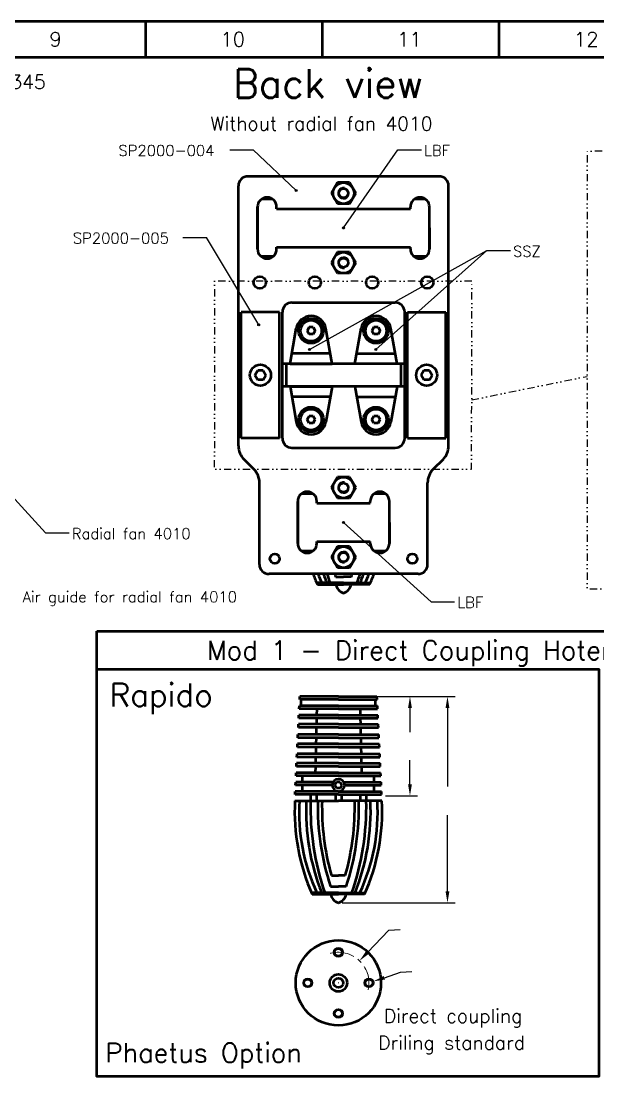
# Model space of a CAD drawing. Extents: x 22021 to 22715, y -7306 to -6812.
# Drawn here: x 22404.6 to 22555.4, y -7092.8 to -6811.9 of the extents above; entities that cross this region are included whole.
import ezdxf

# ---------------------------------------------------------------- set-up
doc = ezdxf.new("R2010")
doc.units = 0
doc.header["$PDMODE"] = 34
doc.linetypes.add('CENTER', pattern=[50.8, 31.75, -6.35, 6.35, -6.35])
doc.linetypes.add('DIVIDETINY', pattern=[4.7625, 1.905, -0.9525, 0, -0.9525, 0, -0.9525])
doc.layers.get('0').update_dxf_attribs({"lineweight": 0})
for name, color, linetype, lineweight in [('Centro', 1, 'CENTER', 15), ('Fixação e Transmissão', 5, 'Continuous', 50), ('Guias', 30, 'Continuous', 50), ('Hotend', 4, 'Continuous', 50), ('Perfis e Cantoneiras', 2, 'Continuous', 50), ('Peças Usinadas', 120, 'Continuous', 50)]:
    doc.layers.add(name, color=color, linetype=linetype, lineweight=lineweight)
for name, color, linetype in [('Cotas', 90, 'Continuous'), ('Detalhe', 132, 'DIVIDETINY'), ('Hachura', 9, 'Continuous')]:
    doc.layers.add(name, color=color, linetype=linetype)
doc.styles.get("Standard").update_dxf_attribs({"font": 'romans.shx'})
doc.dimstyles.get("Standard").update_dxf_attribs({"dimtxt": 3, "dimasz": 3, "dimexe": 2, "dimexo": 1, "dimgap": 1, "dimtad": 0, "dimtoh": 1, "dimcen": 0.09, "dimadec": 0, "dimazin": 0, "dimtfac": 1, "dimtdec": 4, "dimtofl": 0, "dimtmove": 0, "dimatfit": 3, "dimfxl": 1, "dimtolj": 1, "dimtzin": 0, "dimarcsym": 0})

# ---------------------------------------------------------------- blocks, each defined once
blk = doc.blocks.new('*D_0_0')
at = {"color": 0, "linetype": 'ByBlock', "lineweight": -2}
for p, q in [((22488.54, -6988.44), (22518.09, -6988.44)), ((22516.09, -6991.44), (22516.09, -7012.03)), ((22516.09, -7039.44), (22516.09, -7019.46)), ((22488.54, -7042.44), (22518.09, -7042.44))]:
    blk.add_line(p, q, dxfattribs=at)
for points in [[(22516.09, -6988.44), (22515.59, -6991.44), (22516.09, -6988.44), (22516.59, -6991.44)], [(22516.09, -7042.44), (22516.59, -7039.44), (22516.09, -7042.44), (22515.59, -7039.44)]]:
    blk.add_solid(points, dxfattribs=at)
at = {"layer": 'Defpoints', "color": 0, "linetype": 'ByBlock', "lineweight": 0}
for p in [(22487.54, -6988.44), (22516.09, -6988.44), (22487.54, -7042.44), (22516.09, -7042.44)]:
    blk.add_point(p, dxfattribs=at)
blk = doc.blocks.new('*D_w')
at = {"color": 0, "linetype": 'ByBlock', "lineweight": -2}
for p, q in [((22499.57, -7062.01), (22503.8, -7060.59)), ((22503.8, -7060.59), (22506.79, -7060.42))]:
    blk.add_line(p, q, dxfattribs=at)
for p, q in [((22495.45, -7063.37), (22495.63, -7063.36)), ((22495.55, -7063.46), (22495.54, -7063.28))]:
    blk.add_line(p, q)
blk.add_solid([(22496.73, -7062.97), (22499.73, -7062.48), (22496.73, -7062.97), (22499.41, -7061.54)], dxfattribs=at)
at = {"layer": 'Defpoints', "color": 0, "linetype": 'ByBlock', "lineweight": 0}
for p in [(22494.36, -7063.76), (22495.54, -7063.37)]:
    blk.add_point(p, dxfattribs=at)
blk = doc.blocks.new('*D_y')
at = {"color": 0, "linetype": 'ByBlock', "lineweight": -2}
for p, q in [((22495.14, -7055.41), (22500.72, -7049.58)), ((22500.72, -7049.58), (22503.71, -7049.41))]:
    blk.add_line(p, q, dxfattribs=at)
for p, q in [((22487.45, -7063.37), (22487.63, -7063.36)), ((22487.55, -7063.46), (22487.54, -7063.28))]:
    blk.add_line(p, q)
blk.add_solid([(22493.07, -7057.58), (22495.5, -7055.76), (22493.07, -7057.58), (22494.78, -7055.07)], dxfattribs=at)
at = {"layer": 'Defpoints', "color": 0, "linetype": 'ByBlock', "lineweight": 0}
for p in [(22493.07, -7057.58), (22487.54, -7063.37)]:
    blk.add_point(p, dxfattribs=at)
blk = doc.blocks.new('*D_10')
at = {"color": 0, "linetype": 'ByBlock', "lineweight": -2}
for p, q in [((22498.63, -6988.44), (22508.28, -6988.44)), ((22506.28, -6991.44), (22506.28, -6997.79)), ((22506.28, -7011.44), (22506.28, -7005.08)), ((22499.87, -7014.44), (22508.28, -7014.44))]:
    blk.add_line(p, q, dxfattribs=at)
for points in [[(22506.28, -6988.44), (22505.78, -6991.44), (22506.28, -6988.44), (22506.78, -6991.44)], [(22506.28, -7014.44), (22506.78, -7011.44), (22506.28, -7014.44), (22505.78, -7011.44)]]:
    blk.add_solid(points, dxfattribs=at)
at = {"layer": 'Defpoints', "color": 0, "linetype": 'ByBlock', "lineweight": 0}
for p in [(22497.63, -6988.44), (22506.28, -6988.44), (22498.87, -7014.44), (22506.28, -7014.44)]:
    blk.add_point(p, dxfattribs=at)

msp = doc.modelspace()

# ---------------------------------------------------------------- hatches: boundary and pattern name
at = {"layer": 'Cotas'}
h = msp.add_hatch(color=256, dxfattribs=at)
h.dxf.hatch_style = 1
h.paths.add_polyline_path([(22476.742, -6856.123, 0.2411741), (22476.634, -6855.913, 0.6113775), (22476.225, -6856.123, 1), (22476.742, -6856.123)])
h = msp.add_hatch(color=256, dxfattribs=at)
h.dxf.hatch_style = 1
h.paths.add_polyline_path([(22489.147, -6865.917, 0.2411741), (22489.039, -6865.707, 0.6113775), (22488.63, -6865.917, 1), (22489.147, -6865.917)])
h = msp.add_hatch(color=256, dxfattribs=at)
h.dxf.hatch_style = 1
h.paths.add_polyline_path([(22466.937, -6891.247, 0.2411741), (22466.83, -6891.037, 0.6113775), (22466.42, -6891.247, 1), (22466.937, -6891.247)])
h = msp.add_hatch(color=256, dxfattribs=at)
h.dxf.hatch_style = 1
h.paths.add_polyline_path([(22480.252, -6897.682, 0.2411741), (22480.144, -6897.472, 0.6113775), (22479.735, -6897.682, 1), (22480.252, -6897.682)])
h = msp.add_hatch(color=256, dxfattribs=at)
h.dxf.hatch_style = 1
h.paths.add_polyline_path([(22497.595, -6897.682, 0.2411741), (22497.488, -6897.472, 0.6113775), (22497.078, -6897.682, 1), (22497.595, -6897.682)])
h = msp.add_hatch(color=256, dxfattribs=at)
h.dxf.hatch_style = 1
h.paths.add_polyline_path([(22489.147, -6942.917, 0.2411741), (22489.039, -6942.707, 0.6113775), (22488.63, -6942.917, 1), (22489.147, -6942.917)])

# ---------------------------------------------------------------- linework, layer by layer
at = {"layer": 'Centro', "ltscale": 0.2}
msp.add_arc((22487.541, -7063.365), 8, 346.85795, 112.12224, dxfattribs=at)
at = {"layer": 'Cotas'}
for p, q in [((22459.097, -6845.491), (22465.273, -6845.491)), ((22476.483, -6856.123), (22465.273, -6845.491)), ((22488.888, -6865.917), (22503.097, -6845.491)), ((22503.097, -6845.491), (22509.273, -6845.491)), ((22446.872, -6868.39), (22453.047, -6868.39)), ((22466.679, -6891.247), (22453.047, -6868.39)), ((22479.993, -6897.682), (22526.384, -6871.834)), ((22497.337, -6897.682), (22526.384, -6871.834)), ((22526.384, -6871.834), (22532.56, -6871.834)), ((22391.807, -6924.778), (22410.918, -6945.675)), ((22488.888, -6942.917), (22511.786, -6963.675)), ((22410.918, -6945.675), (22417.094, -6945.675)), ((22511.786, -6963.675), (22517.961, -6963.675))]:
    msp.add_line(p, q, dxfattribs=at)
for centre in [(22476.483, -6856.123), (22488.888, -6865.917), (22466.679, -6891.247), (22479.993, -6897.682), (22497.337, -6897.682), (22488.888, -6942.917)]:
    msp.add_circle(centre, 0.259, dxfattribs=at)
at = {"layer": 'Detalhe'}
msp.add_line((22522.44, -6910.872), (22552.646, -6904.723), dxfattribs=at)
at = {"layer": 'Detalhe', "flags": 128}
for points in [[(22685.607, -6845.822), (22552.646, -6845.822), (22552.646, -6960.283), (22685.607, -6960.283)], [(22522.481, -6879.791), (22455.158, -6879.791), (22455.071, -6929.023), (22522.393, -6929.023)]]:
    msp.add_lwpolyline(points, close=True, dxfattribs=at)
at = {"layer": 'Fixação e Transmissão'}
for p, q in [((22487.299, -6854.064), (22485.709, -6856.817)), ((22490.478, -6854.064), (22492.067, -6856.817)), ((22487.299, -6859.57), (22485.709, -6856.817)), ((22490.478, -6859.57), (22492.067, -6856.817)), ((22487.299, -6859.57), (22487.299, -6859.57)), ((22487.299, -6872.264), (22485.709, -6875.017)), ((22487.299, -6872.264), (22487.299, -6872.264)), ((22490.478, -6872.264), (22492.067, -6875.017)), ((22487.299, -6877.77), (22485.709, -6875.017)), ((22490.478, -6877.77), (22492.067, -6875.017)), ((22479.859, -6891.901), (22479.331, -6892.817)), ((22479.859, -6893.733), (22479.331, -6892.817)), ((22480.917, -6891.901), (22481.446, -6892.817)), ((22480.917, -6893.733), (22481.446, -6892.817)), ((22496.859, -6891.901), (22496.331, -6892.817)), ((22496.859, -6893.733), (22496.331, -6892.817)), ((22497.917, -6891.901), (22498.446, -6892.817)), ((22497.917, -6893.733), (22498.446, -6892.817)), ((22483.141, -6894.406), (22483.141, -6894.406)), ((22494.635, -6894.406), (22494.635, -6894.406)), ((22466.417, -6903.167), (22465.695, -6904.417)), ((22466.417, -6905.667), (22465.695, -6904.417)), ((22467.86, -6903.167), (22468.582, -6904.417)), ((22467.86, -6905.667), (22468.582, -6904.417)), ((22509.917, -6903.167), (22509.195, -6904.417)), ((22509.917, -6905.667), (22509.195, -6904.417)), ((22511.36, -6903.167), (22512.082, -6904.417)), ((22511.36, -6905.667), (22512.082, -6904.417)), ((22479.859, -6915.101), (22479.331, -6916.017)), ((22479.859, -6916.933), (22479.331, -6916.017)), ((22480.917, -6915.101), (22481.446, -6916.017)), ((22480.917, -6916.933), (22481.446, -6916.017)), ((22483.141, -6914.427), (22483.141, -6914.427)), ((22494.635, -6914.427), (22494.635, -6914.427)), ((22496.859, -6915.101), (22496.331, -6916.017)), ((22496.859, -6916.933), (22496.331, -6916.017)), ((22497.917, -6915.101), (22498.446, -6916.017)), ((22497.917, -6916.933), (22498.446, -6916.017)), ((22487.299, -6931.064), (22485.709, -6933.817)), ((22490.478, -6931.064), (22492.067, -6933.817)), ((22487.299, -6936.57), (22485.709, -6933.817)), ((22490.478, -6936.57), (22492.067, -6933.817)), ((22487.299, -6936.57), (22487.299, -6936.57)), ((22487.299, -6949.264), (22485.709, -6952.017)), ((22487.299, -6949.264), (22487.299, -6949.264)), ((22490.478, -6949.264), (22492.067, -6952.017)), ((22487.299, -6954.77), (22485.709, -6952.017)), ((22490.478, -6954.77), (22492.067, -6952.017))]:
    msp.add_line(p, q, dxfattribs=at)
at = {"layer": 'Fixação e Transmissão', "ltscale": 0.1}
for p, q in [((22490.478, -6854.064), (22487.299, -6854.064)), ((22490.478, -6859.57), (22487.299, -6859.57)), ((22490.478, -6872.264), (22487.299, -6872.264)), ((22490.478, -6877.77), (22487.299, -6877.77)), ((22480.917, -6891.901), (22479.859, -6891.901)), ((22497.917, -6891.901), (22496.859, -6891.901)), ((22480.917, -6893.733), (22479.859, -6893.733)), ((22497.917, -6893.733), (22496.859, -6893.733)), ((22467.86, -6903.167), (22466.417, -6903.167)), ((22511.36, -6903.167), (22509.917, -6903.167)), ((22467.86, -6905.667), (22466.417, -6905.667)), ((22511.36, -6905.667), (22509.917, -6905.667)), ((22480.917, -6915.101), (22479.859, -6915.101)), ((22497.917, -6915.101), (22496.859, -6915.101)), ((22480.917, -6916.933), (22479.859, -6916.933)), ((22497.917, -6916.933), (22496.859, -6916.933)), ((22490.478, -6931.064), (22487.299, -6931.064)), ((22490.478, -6936.57), (22487.299, -6936.57)), ((22490.478, -6949.264), (22487.299, -6949.264)), ((22490.478, -6954.77), (22487.299, -6954.77))]:
    msp.add_line(p, q, dxfattribs=at)
at = {"layer": 'Fixação e Transmissão'}
for centre, radius in [((22488.888, -6856.817), 2.753), ((22488.888, -6856.817), 1.201), ((22488.888, -6875.017), 2.753), ((22488.888, -6875.017), 1.201), ((22480.388, -6892.817), 2.75), ((22497.388, -6892.817), 2.75), ((22467.138, -6904.417), 2.75), ((22510.638, -6904.417), 2.75), ((22480.388, -6916.017), 2.75), ((22497.388, -6916.017), 2.75), ((22488.888, -6933.817), 2.753), ((22488.888, -6933.817), 1.201), ((22488.888, -6952.017), 2.753), ((22488.888, -6952.017), 1.201)]:
    msp.add_circle(centre, radius, dxfattribs=at)
at = {"layer": 'Guias'}
for p, q in [((22470.388, -6858.417), (22467.388, -6858.417)), ((22510.388, -6858.417), (22507.388, -6858.417)), ((22466.388, -6860.417), (22466.388, -6865.917)), ((22511.388, -6871.417), (22511.388, -6860.417)), ((22466.388, -6871.417), (22466.388, -6865.917)), ((22470.388, -6873.417), (22467.388, -6873.417)), ((22510.388, -6873.417), (22507.388, -6873.417)), ((22480.888, -6935.417), (22477.888, -6935.417)), ((22499.888, -6935.417), (22496.888, -6935.417)), ((22476.888, -6937.417), (22476.888, -6942.917)), ((22500.888, -6948.417), (22500.888, -6937.417)), ((22476.888, -6948.417), (22476.888, -6942.917)), ((22480.888, -6950.417), (22477.888, -6950.417)), ((22499.888, -6950.417), (22496.888, -6950.417))]:
    msp.add_line(p, q, dxfattribs=at)
at = {"layer": 'Hachura'}
for centre in [(22487.541, -7055.365), (22479.54, -7063.365), (22495.541, -7063.365), (22487.541, -7071.365)]:
    msp.add_circle(centre, 1.25, dxfattribs=at)
for centre, start, end in [((22488.888, -6856.817), 81.34997, 18.09247), ((22488.888, -6875.017), 341.90753, 278.65003), ((22488.888, -6933.817), 81.34997, 18.09247), ((22488.888, -6952.017), 341.90753, 278.65003)]:
    msp.add_arc(centre, 1.501, start, end, dxfattribs=at)
at = {"layer": 'Hotend'}
for p, q in [((22486.85, -6957.129), (22488.888, -6957.129)), ((22490.927, -6957.129), (22488.888, -6957.129)), ((22488.888, -6958.764), (22481.856, -6958.764)), ((22482.033, -6959.167), (22488.888, -6959.167)), ((22483.238, -6958.764), (22483.64, -6959.167)), ((22484.518, -6958.764), (22484.92, -6959.167)), ((22485.325, -6958.764), (22485.728, -6959.167)), ((22488.888, -6958.764), (22495.921, -6958.764)), ((22495.743, -6959.167), (22488.888, -6959.167)), ((22492.451, -6958.764), (22492.049, -6959.167)), ((22493.259, -6958.764), (22492.856, -6959.167)), ((22494.539, -6958.764), (22494.136, -6959.167)), ((22477.415, -6989.262), (22477.455, -6988.439)), ((22487.541, -6988.439), (22477.455, -6988.439)), ((22487.541, -6988.439), (22497.626, -6988.439)), ((22497.666, -6989.262), (22497.626, -6988.439)), ((22477.298, -6991.69), (22477.338, -6990.867)), ((22487.541, -6991.69), (22477.298, -6991.69)), ((22487.541, -6990.867), (22477.338, -6990.867)), ((22487.541, -6989.262), (22477.415, -6989.262)), ((22477.783, -6990.867), (22477.783, -6989.262)), ((22481.866, -6991.69), (22481.828, -6993.343)), ((22487.541, -6989.262), (22497.666, -6989.262)), ((22487.541, -6990.867), (22497.744, -6990.867)), ((22487.541, -6991.69), (22497.783, -6991.69)), ((22493.215, -6991.69), (22493.253, -6993.343)), ((22497.298, -6990.867), (22497.298, -6989.262)), ((22497.783, -6991.69), (22497.744, -6990.867)), ((22477.178, -6994.165), (22477.218, -6993.343)), ((22487.541, -6994.165), (22477.178, -6994.165)), ((22487.541, -6993.343), (22477.218, -6993.343)), ((22481.81, -6994.165), (22481.775, -6995.715)), ((22487.541, -6993.343), (22497.863, -6993.343)), ((22487.541, -6994.165), (22497.903, -6994.165)), ((22493.271, -6994.165), (22493.306, -6995.715)), ((22497.903, -6994.165), (22497.863, -6993.343)), ((22477.063, -6996.538), (22477.103, -6995.715)), ((22487.541, -6996.538), (22477.063, -6996.538)), ((22487.541, -6995.715), (22477.103, -6995.715)), ((22481.756, -6996.538), (22481.714, -6998.421)), ((22487.541, -6995.715), (22497.978, -6995.715)), ((22487.541, -6996.538), (22498.018, -6996.538)), ((22493.325, -6996.538), (22493.367, -6998.421)), ((22498.018, -6996.538), (22497.978, -6995.715)), ((22476.933, -6999.243), (22476.972, -6998.421)), ((22487.541, -6999.243), (22476.933, -6999.243)), ((22487.541, -6998.421), (22476.972, -6998.421)), ((22481.695, -6999.243), (22481.658, -7000.87)), ((22487.541, -6998.421), (22498.109, -6998.421)), ((22487.541, -6999.243), (22498.148, -6999.243)), ((22493.386, -6999.243), (22493.423, -7000.87)), ((22498.148, -6999.243), (22498.109, -6998.421)), ((22476.814, -7001.693), (22476.854, -7000.87)), ((22487.541, -7001.693), (22476.814, -7001.693)), ((22487.541, -7000.87), (22476.854, -7000.87)), ((22481.64, -7001.693), (22481.599, -7003.486)), ((22487.541, -7000.87), (22498.227, -7000.87)), ((22487.541, -7001.693), (22498.267, -7001.693)), ((22493.441, -7001.693), (22493.482, -7003.486)), ((22498.267, -7001.693), (22498.227, -7000.87)), ((22476.57, -7006.749), (22476.61, -7005.927)), ((22487.541, -7005.927), (22476.61, -7005.927)), ((22476.688, -7004.309), (22476.728, -7003.486)), ((22487.541, -7004.309), (22476.688, -7004.309)), ((22487.541, -7003.486), (22476.728, -7003.486)), ((22481.581, -7004.309), (22481.544, -7005.927)), ((22487.541, -7003.486), (22498.353, -7003.486)), ((22487.541, -7004.309), (22498.393, -7004.309)), ((22487.541, -7005.927), (22498.471, -7005.927)), ((22493.5, -7004.309), (22493.537, -7005.927)), ((22498.393, -7004.309), (22498.353, -7003.486)), ((22498.511, -7006.749), (22498.471, -7005.927)), ((22476.451, -7009.211), (22476.491, -7008.388)), ((22487.541, -7008.388), (22476.491, -7008.388)), ((22487.541, -7006.749), (22476.57, -7006.749)), ((22481.526, -7006.749), (22481.489, -7008.388)), ((22487.541, -7006.749), (22498.511, -7006.749)), ((22487.541, -7008.388), (22498.59, -7008.388)), ((22493.555, -7006.749), (22493.592, -7008.388)), ((22498.63, -7009.211), (22498.59, -7008.388)), ((22476.332, -7011.669), (22476.372, -7010.846)), ((22486.151, -7010.846), (22476.372, -7010.846)), ((22487.541, -7009.211), (22476.451, -7009.211)), ((22478.161, -7010.846), (22478.161, -7009.211)), ((22487.086, -7010.882), (22486.631, -7011.669)), ((22487.541, -7009.211), (22498.63, -7009.211)), ((22487.995, -7010.882), (22488.45, -7011.669)), ((22488.93, -7010.846), (22498.709, -7010.846)), ((22496.92, -7010.846), (22496.92, -7009.211)), ((22498.749, -7011.669), (22498.709, -7010.846)), ((22476.214, -7014.112), (22476.254, -7013.289)), ((22487.541, -7014.112), (22476.214, -7014.112)), ((22487.541, -7013.289), (22476.254, -7013.289)), ((22485.926, -7011.669), (22476.332, -7011.669)), ((22478.161, -7013.289), (22478.161, -7011.669)), ((22480.235, -7014.112), (22480.235, -7015.742)), ((22481.857, -7014.112), (22481.857, -7015.742)), ((22487.086, -7012.457), (22486.631, -7011.669)), ((22486.763, -7014.112), (22486.763, -7015.742)), ((22487.541, -7013.289), (22498.827, -7013.289)), ((22487.541, -7014.112), (22498.867, -7014.112)), ((22487.995, -7012.457), (22488.45, -7011.669)), ((22488.318, -7014.112), (22488.318, -7015.742)), ((22489.155, -7011.669), (22498.749, -7011.669)), ((22493.225, -7014.112), (22493.225, -7015.742)), ((22494.846, -7014.112), (22494.846, -7015.742)), ((22496.92, -7013.289), (22496.92, -7011.669)), ((22498.867, -7014.112), (22498.827, -7013.289)), ((22476.168, -7015.742), (22487.541, -7015.742)), ((22498.913, -7015.742), (22487.541, -7015.742)), ((22485.726, -7035.298), (22487.541, -7035.298)), ((22489.355, -7035.298), (22487.541, -7035.298)), ((22485.502, -7038.151), (22487.541, -7038.151)), ((22489.579, -7038.151), (22487.541, -7038.151)), ((22487.541, -7039.786), (22480.508, -7039.786)), ((22480.685, -7040.189), (22487.541, -7040.189)), ((22481.89, -7039.786), (22482.293, -7040.189)), ((22483.17, -7039.786), (22483.573, -7040.189)), ((22483.978, -7039.786), (22484.38, -7040.189)), ((22487.541, -7039.786), (22494.573, -7039.786)), ((22494.396, -7040.189), (22487.541, -7040.189)), ((22491.104, -7039.786), (22490.701, -7040.189)), ((22491.911, -7039.786), (22491.509, -7040.189)), ((22493.191, -7039.786), (22492.789, -7040.189))]:
    msp.add_line(p, q, dxfattribs=at)
at = {"layer": 'Hotend', "ltscale": 0.1}
for p, q in [((22487.995, -7010.882), (22487.086, -7010.882)), ((22487.995, -7012.457), (22487.086, -7012.457))]:
    msp.add_line(p, q, dxfattribs=at)
at = {"layer": 'Hotend'}
for centre, radius in [((22487.541, -7063.365), 11.15), ((22487.541, -7055.365), 1), ((22487.541, -7063.365), 2.273), ((22487.541, -7063.365), 1.25), ((22479.54, -7063.365), 1), ((22495.541, -7063.365), 1), ((22487.541, -7071.365), 1)]:
    msp.add_circle(centre, radius, dxfattribs=at)
for centre, radius, start, end in [((22530.564, -6937.559), 53.124, 200.79229, 204.00078), ((22528.884, -6937.669), 50.285, 201.89061, 204.80428), ((22538.098, -6937.442), 57.666, 199.21022, 201.69981), ((22551.153, -6936.205), 69.586, 196.88537, 198.91671), ((22549.08, -6936.431), 65.582, 197.74294, 198.39702), ((22428.697, -6936.431), 65.582, 341.60298, 342.25706), ((22426.623, -6936.205), 69.586, 341.08329, 343.11463), ((22439.679, -6937.442), 57.666, 338.30019, 340.78978), ((22448.893, -6937.669), 50.285, 335.19572, 338.10939), ((22447.212, -6937.559), 53.124, 335.99922, 339.20771), ((22489.728, -6958.661), 2.882, 189.53156, 253.0677), ((22488.049, -6958.661), 2.882, 286.9323, 350.46844), ((22487.541, -7011.669), 1.614, 90, 270), ((22487.541, -7011.669), 1.614, 270, 90), ((22529.217, -7018.581), 53.124, 176.93703, 204.00078), ((22527.536, -7018.691), 50.285, 176.63823, 204.80428), ((22536.75, -7018.465), 57.666, 177.29403, 201.69981), ((22549.805, -7017.227), 69.586, 178.77729, 198.91671), ((22547.732, -7017.453), 65.582, 178.50514, 198.39702), ((22548.833, -7017.453), 65.582, 178.50514, 195.78968), ((22426.248, -7017.453), 65.582, 344.21032, 1.49486), ((22427.349, -7017.453), 65.582, 341.60298, 1.49486), ((22425.276, -7017.227), 69.586, 341.08329, 1.22271), ((22438.331, -7018.465), 57.666, 338.30019, 2.70597), ((22447.545, -7018.691), 50.285, 335.19572, 3.36177), ((22445.865, -7018.581), 53.124, 335.99922, 3.06297), ((22488.38, -7039.683), 2.882, 189.53156, 253.0677), ((22486.701, -7039.683), 2.882, 286.9323, 350.46844)]:
    msp.add_arc(centre, radius, start, end, dxfattribs=at)
at = {"layer": 'Perfis e Cantoneiras'}
for p, q in [((22474.888, -6901.417), (22476.531, -6892.244)), ((22485.888, -6901.417), (22484.246, -6892.244)), ((22491.888, -6901.417), (22493.531, -6892.244)), ((22502.888, -6901.417), (22501.246, -6892.244)), ((22485.418, -6898.791), (22475.358, -6898.791)), ((22492.358, -6898.791), (22502.418, -6898.791)), ((22474.888, -6901.417), (22485.888, -6901.417)), ((22502.888, -6901.417), (22491.888, -6901.417)), ((22474.888, -6907.417), (22476.531, -6916.59)), ((22474.888, -6907.417), (22485.888, -6907.417)), ((22485.888, -6907.417), (22484.246, -6916.59)), ((22491.888, -6907.417), (22493.531, -6916.59)), ((22502.888, -6907.417), (22491.888, -6907.417)), ((22502.888, -6907.417), (22501.246, -6916.59)), ((22485.418, -6910.042), (22475.358, -6910.042)), ((22492.358, -6910.042), (22502.418, -6910.042))]:
    msp.add_line(p, q, dxfattribs=at)
for centre in [(22480.388, -6892.817), (22497.388, -6892.817), (22480.388, -6916.017), (22497.388, -6916.017)]:
    msp.add_circle(centre, 3.256, dxfattribs=at)
for centre, start, end in [((22480.388, -6892.817), 8.44946, 171.55054), ((22497.388, -6892.817), 8.44946, 171.55054), ((22480.388, -6916.017), 188.44946, 351.55054), ((22497.388, -6916.017), 188.44946, 351.55054)]:
    msp.add_arc(centre, 3.9, start, end, dxfattribs=at)
at = {"layer": 'Peças Usinadas'}
for p, q in [((22437.037, -6811.91), (22437.037, -6821.36)), ((22483.297, -6811.91), (22483.297, -6821.36)), ((22529.558, -6811.91), (22529.558, -6821.36)), ((22513.888, -6852.417), (22463.888, -6852.417)), ((22461.388, -6922.917), (22461.388, -6854.917)), ((22516.388, -6922.917), (22516.388, -6854.917)), ((22466.388, -6865.917), (22466.388, -6860.417)), ((22471.388, -6860.917), (22471.388, -6860.417)), ((22506.388, -6860.917), (22506.388, -6860.417)), ((22511.388, -6865.917), (22511.388, -6860.417)), ((22466.388, -6865.917), (22466.388, -6871.417)), ((22466.388, -6871.417), (22466.388, -6865.917)), ((22511.388, -6865.917), (22511.388, -6871.417)), ((22511.388, -6871.417), (22511.388, -6865.917)), ((22471.388, -6871.417), (22471.388, -6870.917)), ((22506.388, -6871.417), (22506.388, -6870.917)), ((22472.138, -6887.917), (22462.138, -6887.917)), ((22472.888, -6920.917), (22472.888, -6887.917)), ((22475.388, -6885.417), (22502.388, -6885.417)), ((22504.888, -6920.917), (22504.888, -6887.917)), ((22505.638, -6887.917), (22515.638, -6887.917)), ((22504.888, -6901.417), (22472.888, -6901.417)), ((22504.888, -6907.417), (22472.888, -6907.417)), ((22472.138, -6920.917), (22462.138, -6920.917)), ((22505.638, -6920.917), (22515.638, -6920.917)), ((22475.388, -6923.417), (22502.388, -6923.417)), ((22462.853, -6926.452), (22465.424, -6929.023)), ((22514.924, -6926.452), (22512.353, -6929.023)), ((22466.888, -6953.917), (22466.888, -6932.559)), ((22510.888, -6953.917), (22510.888, -6932.559)), ((22476.888, -6942.917), (22476.888, -6937.417)), ((22481.888, -6937.917), (22481.888, -6937.417)), ((22495.888, -6937.917), (22495.888, -6937.417)), ((22500.888, -6942.917), (22500.888, -6937.417)), ((22476.888, -6942.917), (22476.888, -6948.417)), ((22476.888, -6948.417), (22476.888, -6942.917)), ((22500.888, -6942.917), (22500.888, -6948.417)), ((22500.888, -6948.417), (22500.888, -6942.917)), ((22481.888, -6948.417), (22481.888, -6947.917)), ((22495.888, -6948.417), (22495.888, -6947.917)), ((22508.388, -6956.417), (22469.388, -6956.417)), ((22424.331, -6971.343), (22687.051, -6971.343)), ((22424.331, -6981.343), (22424.331, -6971.343))]:
    msp.add_line(p, q, dxfattribs=at)
at = {"layer": 'Peças Usinadas', "ltscale": 0.1}
for p, q in [((22471.388, -6860.917), (22506.388, -6860.917)), ((22471.388, -6870.917), (22506.388, -6870.917)), ((22481.888, -6937.917), (22495.888, -6937.917)), ((22481.888, -6947.917), (22495.888, -6947.917))]:
    msp.add_line(p, q, dxfattribs=at)
at = {"layer": 'Peças Usinadas', "ltscale": 0.15}
for p, q in [((22462.138, -6920.917), (22462.138, -6887.917)), ((22472.138, -6920.917), (22472.138, -6887.917)), ((22505.638, -6920.917), (22505.638, -6887.917)), ((22515.638, -6920.917), (22515.638, -6887.917))]:
    msp.add_line(p, q, dxfattribs=at)
at = {"layer": 'Peças Usinadas', "ltscale": 0.25}
for p, q in [((22473.888, -6901.417), (22473.888, -6907.417)), ((22503.888, -6901.417), (22503.888, -6907.417))]:
    msp.add_line(p, q, dxfattribs=at)
at = {"layer": 'Peças Usinadas', "flags": 128}
for points in [[(22020.694, -7306.013), (22714.599, -7306.013), (22714.599, -6811.91), (22020.694, -6811.91)], [(22030.144, -7296.563), (22705.149, -7296.563), (22705.149, -6821.36), (22030.144, -6821.36)], [(22424.331, -6981.343), (22555.691, -6981.343), (22555.691, -7087.883), (22424.331, -7087.883)]]:
    msp.add_lwpolyline(points, close=True, dxfattribs=at)
at = {"layer": 'Peças Usinadas', "ltscale": 0.25}
for centre in [(22466.963, -6880.167), (22481.388, -6880.167), (22496.388, -6880.167), (22510.813, -6880.167)]:
    msp.add_circle(centre, 1.6, dxfattribs=at)
at = {"layer": 'Peças Usinadas'}
for centre in [(22470.888, -6952.418), (22506.888, -6952.418)]:
    msp.add_circle(centre, 1.25, dxfattribs=at)
for centre, radius, start, end in [((22463.888, -6854.917), 2.5, 90, 180), ((22513.888, -6854.917), 2.5, 0, 90), ((22468.888, -6860.417), 2.5, 0, 180), ((22508.888, -6860.417), 2.5, 0, 180), ((22468.888, -6871.417), 2.5, 180, 360), ((22508.888, -6871.417), 2.5, 180, 360), ((22475.388, -6887.917), 2.5, 90, 180), ((22502.388, -6887.917), 2.5, 0, 90), ((22475.388, -6920.917), 2.5, 180, 270), ((22502.388, -6920.917), 2.5, 270, 360), ((22466.388, -6922.917), 5, 180, 225), ((22511.388, -6922.917), 5, 315, 360), ((22461.888, -6932.559), 5, 0, 45), ((22515.888, -6932.559), 5, 135, 180), ((22479.388, -6937.417), 2.5, 0, 180), ((22498.388, -6937.417), 2.5, 0, 180), ((22479.388, -6948.417), 2.5, 180, 360), ((22498.388, -6948.417), 2.5, 180, 360), ((22469.388, -6953.917), 2.5, 180, 270), ((22508.388, -6953.917), 2.5, 270, 360)]:
    msp.add_arc(centre, radius, start, end, dxfattribs=at)

# ---------------------------------------------------------------- texts
at = {"layer": 'Cotas'}
for s, height, p in [('9', 3.78, (22411.893, -6818.452)), ('10', 3.78, (22456.641, -6818.452)), ('11', 3.78, (22502.902, -6818.452)), ('12', 3.78, (22549.162, -6818.452)), ('SP2000-004', 2.835, (22429.959, -6847.086)), ('LBF', 2.835, (22509.959, -6847.086)), ('SP2000-005', 2.835, (22418.043, -6869.985)), ('SSZ', 2.835, (22533.246, -6873.429)), ('Radial fan 4010', 2.835, (22417.78, -6947.27)), ('Air guide for radial fan 4010', 2.835, (22404.884, -6963.819)), ('LBF', 2.835, (22518.647, -6965.27))]:
    msp.add_text(s, height=height, dxfattribs=at).set_placement(p)
at = {"layer": 'Cotas', "color": 1}
msp.add_text('Holes for accelerometer ADXL345', height=3.6, dxfattribs=at).set_placement((22328.56, -6829.492))
at = {"layer": 'Cotas', "color": 7}
for s, height, p in [('Back view', 7.5, (22459.985, -6831.912)), ('Without radial fan 4010', 3.6, (22454.028, -6840.411)), ('Mod 1 - Direct Coupling Hotends (without adapter)', 5, (22453.167, -6978.869)), ('Rapido', 6, (22427.698, -6991.05)), ('Direct coupling', 3.6, (22499.424, -7073.813)), ('Phaetus Option', 5, (22426.553, -7084.129)), ('Driling standard', 3.6, (22497.924, -7080.813))]:
    msp.add_text(s, height=height, dxfattribs=at).set_placement(p)

# ---------------------------------------------------------------- dimensions: what is measured, and where the dimension line sits
at = {"layer": 'Cotas'}
dim = msp.add_linear_dim(base=(22516.09, -6988.439), p1=(22487.541, -7042.441), p2=(22487.541, -6988.439), angle=90.00001, dimstyle='Standard', override={"dimscale": 1, "dimpost": '<>'}, dxfattribs=at)
dim.commit()
dim.dimension.update_dxf_attribs({"geometry": '*D_0_0', "text_midpoint": (22516.09, -7015.742), "dimtype": 160})
dim = msp.add_linear_dim(base=(22506.278, -6988.439), p1=(22498.867, -7014.435), p2=(22497.626, -6988.439), angle=89.99998, dimstyle='Standard', override={"dimscale": 1, "dimpost": '<>'}, dxfattribs=at)
dim.commit()
dim.dimension.update_dxf_attribs({"geometry": '*D_10', "text_midpoint": (22506.278, -7001.437)})
dim = msp.add_radius_dim(center=(22487.541, -7063.365), mpoint=(22493.068, -7057.582), text='%%c16', dimstyle='Standard', override={"dimscale": 1, "dimpost": '<>'}, dxfattribs=at)
dim.commit()
dim.dimension.update_dxf_attribs({"geometry": '*D_y', "text_midpoint": (22500.719, -7049.578)})
dim = msp.add_diameter_dim_2p(p1=(22494.356, -7063.764), p2=(22496.726, -7062.967), text='M2.5', dimstyle='Standard', override={"dimscale": 1, "dimpost": '<>'}, dxfattribs=at)
dim.commit()
dim.dimension.update_dxf_attribs({"geometry": '*D_w', "text_midpoint": (22503.795, -7060.588)})

doc.saveas('drawing.dxf')
